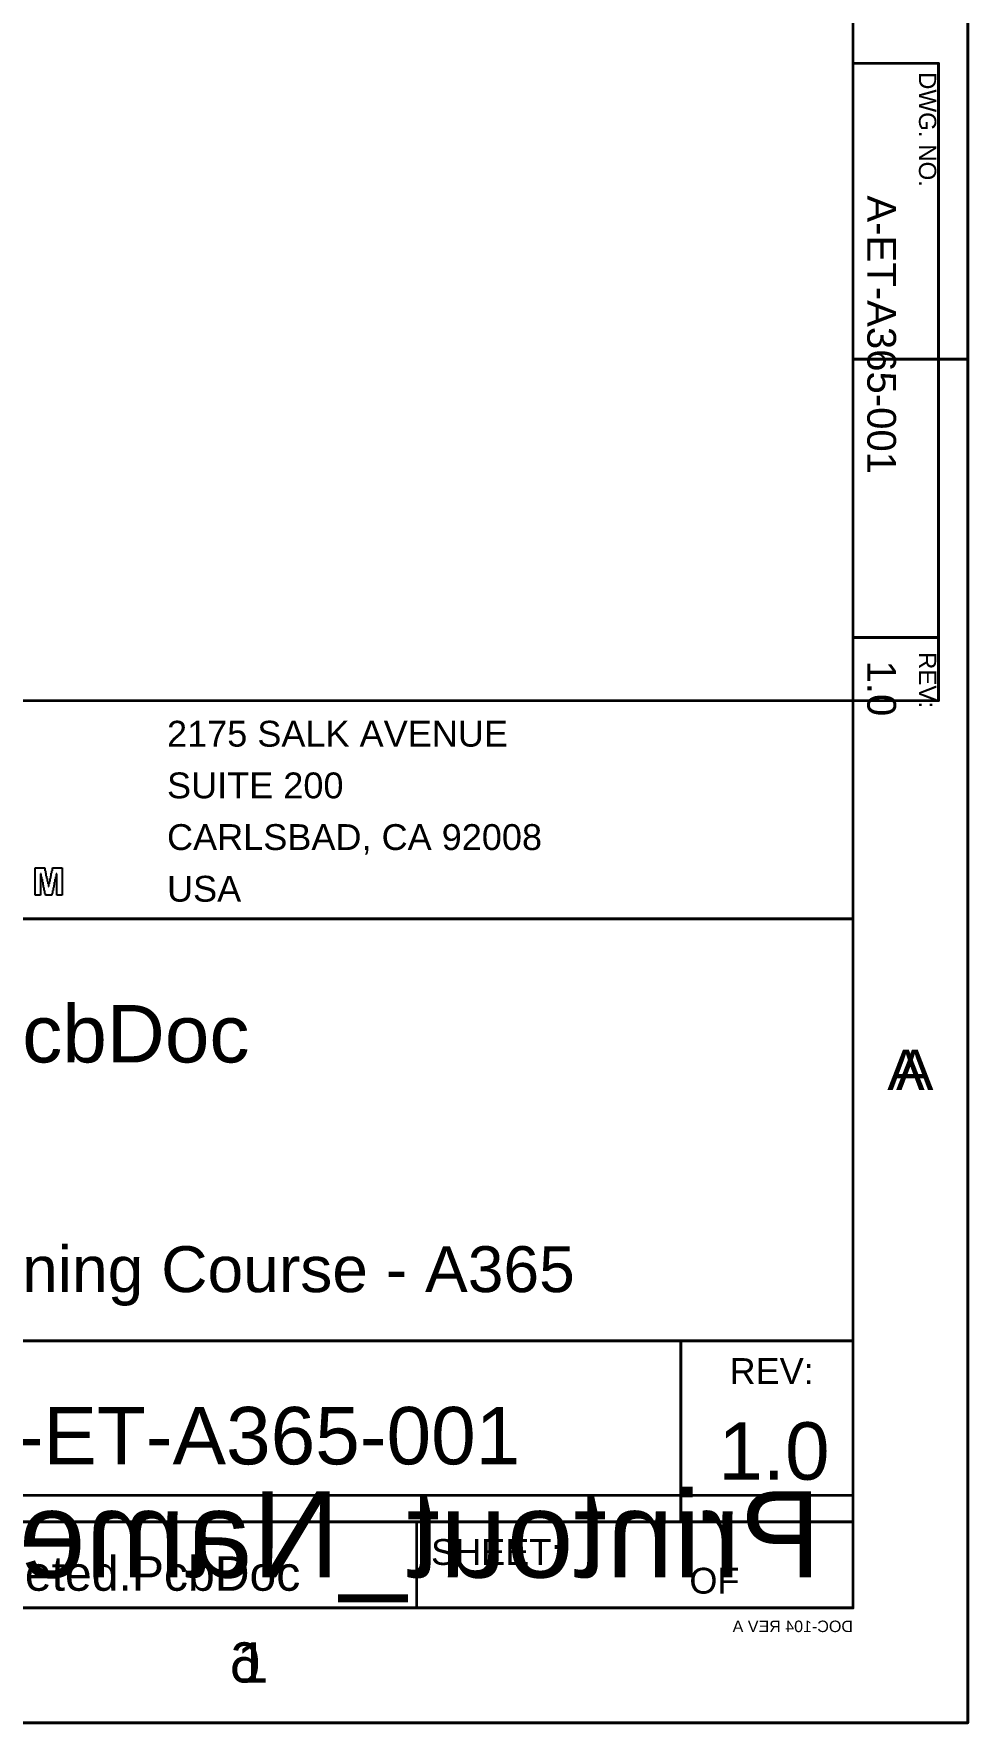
# Model space of a CAD drawing. Header units: inches. Extents: x -5.3 to 9.8, y -3.2 to 6.3.
# Drawn here: x 8.123 to 9.752, y -3.203 to -0.259 of the extents above; entities that cross this region are included whole.
import ezdxf

# ---------------------------------------------------------------- set-up
doc = ezdxf.new("R2010")
doc.units = ezdxf.units.IN
doc.header["$MEASUREMENT"] = 0
doc.layers.add('21_TITLE_BLOCK', color=56, linetype='Continuous')
doc.layers.add('22_TITLE_BLOCK_MIRRORED', color=56, linetype='Continuous')
doc.styles.add('Arial', font='', dxfattribs={"height": 0.2})
doc.styles.get('Arial').set_extended_font_data('Arial')

msp = doc.modelspace()

# ---------------------------------------------------------------- linework, layer by layer
at = {"layer": '21_TITLE_BLOCK'}
for p, q in [((8.1255, -1.7588), (8.1255, -1.7112)), ((8.1255, -1.7112), (8.1421, -1.7112)), ((8.1358, -1.7216), (8.1348, -1.7216)), ((8.1348, -1.7216), (8.1348, -1.7588)), ((8.1358, -1.7268), (8.1358, -1.7216)), ((8.1369, -1.7268), (8.1358, -1.7268)), ((8.1369, -1.7309), (8.1369, -1.7268)), ((8.1379, -1.7309), (8.1369, -1.7309)), ((8.1379, -1.7361), (8.1379, -1.7309)), ((8.139, -1.7361), (8.1379, -1.7361)), ((8.139, -1.7412), (8.139, -1.7361)), ((8.1421, -1.7112), (8.1421, -1.7164)), ((8.1421, -1.7164), (8.1431, -1.7164)), ((8.1431, -1.7164), (8.1431, -1.7205)), ((8.1431, -1.7205), (8.1441, -1.7205)), ((8.1441, -1.7205), (8.1441, -1.7257)), ((8.1441, -1.7257), (8.1452, -1.7257)), ((8.1452, -1.7257), (8.1452, -1.7299)), ((8.1452, -1.7299), (8.1462, -1.7299)), ((8.1462, -1.7299), (8.1462, -1.735)), ((8.1462, -1.735), (8.1472, -1.735)), ((8.1472, -1.735), (8.1472, -1.7392)), ((8.1503, -1.7392), (8.1503, -1.735)), ((8.1503, -1.735), (8.1514, -1.735)), ((8.1514, -1.735), (8.1514, -1.7299)), ((8.1514, -1.7299), (8.1524, -1.7299)), ((8.1524, -1.7299), (8.1524, -1.7257)), ((8.1524, -1.7257), (8.1534, -1.7257)), ((8.1534, -1.7257), (8.1534, -1.7205)), ((8.1534, -1.7205), (8.1545, -1.7205)), ((8.1545, -1.7205), (8.1545, -1.7164)), ((8.1545, -1.7164), (8.1555, -1.7164)), ((8.1555, -1.7164), (8.1555, -1.7112)), ((8.1555, -1.7112), (8.1721, -1.7112)), ((8.1597, -1.7361), (8.1586, -1.7361)), ((8.1586, -1.7361), (8.1586, -1.7412)), ((8.1607, -1.7309), (8.1597, -1.7309)), ((8.1597, -1.7309), (8.1597, -1.7361)), ((8.1617, -1.7268), (8.1607, -1.7268)), ((8.1607, -1.7268), (8.1607, -1.7309)), ((8.1628, -1.7216), (8.1617, -1.7216)), ((8.1617, -1.7216), (8.1617, -1.7268)), ((8.1628, -1.7588), (8.1628, -1.7216)), ((8.1721, -1.7112), (8.1721, -1.7588)), ((8.1348, -1.7588), (8.1255, -1.7588)), ((8.14, -1.7412), (8.139, -1.7412)), ((8.14, -1.7454), (8.14, -1.7412)), ((8.141, -1.7454), (8.14, -1.7454)), ((8.141, -1.7506), (8.141, -1.7454)), ((8.1421, -1.7506), (8.141, -1.7506)), ((8.1421, -1.7557), (8.1421, -1.7506)), ((8.1431, -1.7557), (8.1421, -1.7557)), ((8.1431, -1.7588), (8.1431, -1.7557)), ((8.1545, -1.7588), (8.1431, -1.7588)), ((8.1472, -1.7392), (8.1483, -1.7392)), ((8.1483, -1.7392), (8.1483, -1.7433)), ((8.1483, -1.7433), (8.1493, -1.7433)), ((8.1493, -1.7433), (8.1493, -1.7392)), ((8.1493, -1.7392), (8.1503, -1.7392)), ((8.1555, -1.7557), (8.1545, -1.7557)), ((8.1545, -1.7557), (8.1545, -1.7588)), ((8.1566, -1.7506), (8.1555, -1.7506)), ((8.1555, -1.7506), (8.1555, -1.7557)), ((8.1576, -1.7454), (8.1566, -1.7454)), ((8.1566, -1.7454), (8.1566, -1.7506)), ((8.1586, -1.7412), (8.1576, -1.7412)), ((8.1576, -1.7412), (8.1576, -1.7454)), ((8.1721, -1.7588), (8.1628, -1.7588))]:
    msp.add_line(p, q, dxfattribs=at)
at = {"layer": '21_TITLE_BLOCK', "const_width": 0.005}
for points in [[(9.75, -3.2), (9.75, 6.3)], [(9.55, -3), (9.55, 6.1)], [(9.55, -0.31), (9.699, -0.31)], [(9.699, -1.42), (9.699, -0.31)], [(9.699, -0.825), (9.75, -0.825)], [(9.55, -1.31), (9.699, -1.31)], [(6.445, -1.42), (9.55, -1.42)], [(9.55, -1.42), (9.699, -1.42)], [(6.445, -1.8), (9.55, -1.8)], [(9.55, -3), (9.55, -1.8)], [(6.445, -2.535), (9.55, -2.535)], [(9.25, -2.85), (9.25, -2.535)], [(6.445, -2.85), (9.55, -2.85)], [(8.79, -3.0001), (8.79, -2.8501)], [(-5.05, -3), (9.55, -3)], [(5.05, -3), (9.55, -3)], [(-5.25, -3.2), (9.75, -3.2)]]:
    msp.add_lwpolyline(points, dxfattribs=at)
at = {"layer": '21_TITLE_BLOCK', "const_width": 0.0025}
for points in [[(9.5487, -0.31, 1), (9.5512, -0.31, 1)], [(9.6977, -0.31, 1), (9.7002, -0.31, 1)], [(9.6977, -0.31, 1), (9.7002, -0.31, 1)], [(9.6977, -0.825, 1), (9.7002, -0.825, 1)], [(9.7487, -0.825, 1), (9.7512, -0.825, 1)], [(9.5487, -1.31, 1), (9.5512, -1.31, 1)], [(9.6977, -1.31, 1), (9.7002, -1.31, 1)], [(9.5487, -1.42, 1), (9.5512, -1.42, 1)], [(9.5487, -1.42, 1), (9.5512, -1.42, 1)], [(9.6977, -1.42, 1), (9.7002, -1.42, 1)], [(9.6977, -1.42, 1), (9.7002, -1.42, 1)], [(9.5487, -1.8, 1), (9.5512, -1.8, 1)], [(9.5487, -1.8, 1), (9.5512, -1.8, 1)], [(9.2487, -2.535, 1), (9.2512, -2.535, 1)], [(9.5487, -2.535, 1), (9.5512, -2.535, 1)], [(8.7887, -2.8501, 1), (8.7912, -2.8501, 1)], [(9.2487, -2.85, 1), (9.2512, -2.85, 1)], [(9.5487, -2.85, 1), (9.5512, -2.85, 1)], [(8.7887, -3.0001, 1), (8.7912, -3.0001, 1)], [(9.5487, -3, 1), (9.5512, -3, 1)], [(9.5487, -3, 1), (9.5512, -3, 1)], [(9.5487, -3, 1), (9.5512, -3, 1)], [(9.5487, -3, 1), (9.5512, -3, 1)], [(9.7487, -3.2, 1), (9.7512, -3.2, 1)], [(9.7487, -3.2, 1), (9.7512, -3.2, 1)]]:
    msp.add_lwpolyline(points, format="xyb", close=True, dxfattribs=at)
at = {"layer": '22_TITLE_BLOCK_MIRRORED', "const_width": 0.005}
for points in [[(9.75, -3.2), (9.75, 6.3)], [(9.55, -3), (9.55, 6.1)], [(9.55, -0.825), (9.75, -0.825)], [(6.673, -2.804), (9.55, -2.804)], [(9.55, -3), (9.55, -2.804)], [(-5.05, -3), (9.55, -3)], [(6.673, -3), (9.55, -3)], [(-5.25, -3.2), (9.75, -3.2)]]:
    msp.add_lwpolyline(points, dxfattribs=at)
at = {"layer": '22_TITLE_BLOCK_MIRRORED', "const_width": 0.0025}
for points in [[(9.5487, -0.825, 1), (9.5512, -0.825, 1)], [(9.7487, -0.825, 1), (9.7512, -0.825, 1)], [(9.5487, -2.804, 1), (9.5512, -2.804, 1)], [(9.5487, -2.804, 1), (9.5512, -2.804, 1)], [(9.5487, -3, 1), (9.5512, -3, 1)], [(9.5487, -3, 1), (9.5512, -3, 1)], [(9.5487, -3, 1), (9.5512, -3, 1)], [(9.5487, -3, 1), (9.5512, -3, 1)], [(9.7487, -3.2, 1), (9.7512, -3.2, 1)], [(9.7487, -3.2, 1), (9.7512, -3.2, 1)]]:
    msp.add_lwpolyline(points, format="xyb", close=True, dxfattribs=at)

# ---------------------------------------------------------------- texts
at = {"layer": '21_TITLE_BLOCK', "style": 'Arial'}
for s, height, p in [('DWG. NO.', 0.03, (9.665, -0.3251)), ('A-ET-A365-001', 0.05, (9.575, -0.54)), ('REV:', 0.03, (9.665, -1.3351)), ('1.0', 0.05, (9.575, -1.35))]:
    msp.add_text(s, height=height, rotation=270, dxfattribs=at).set_placement(p)
for s, height, p in [('2175 SALK AVENUE', 0.045, (8.355, -1.5)), ('SUITE 200', 0.045, (8.355, -1.59)), ('CARLSBAD, CA 92008', 0.045, (8.355, -1.68)), ('USA', 0.045, (8.355, -1.77)), ('WCTopping completed.PcbDoc', 0.1, (6.55, -2.05)), ('A', 0.07, (9.625, -2.098)), ('Altium Designer Essentials Training Course - A365', 0.08, (6.55, -2.45)), ('REV:', 0.045, (9.335, -2.61)), ('A-ET-A365-001', 0.1, (8, -2.75)), ('1.0', 0.1, (9.3152, -2.7767)), ('SHEET:', 0.045, (8.815, -2.9251)), ('WCTopping completed.PcbDoc', 0.06, (7.418, -2.9701)), ('OF', 0.045, (9.265, -2.9751)), ('1', 0.07, (8.477, -3.13))]:
    msp.add_text(s, height=height, dxfattribs=at).set_placement(p)
at = {"layer": '22_TITLE_BLOCK_MIRRORED', "style": 'Arial', "text_generation_flag": 2}
for s, height, p in [('A', 0.07, (9.675, -2.098)), ('Printout_Name is not interpreted until output', 0.15, (9.494, -2.947)), ('DOC-104 REV A', 0.02, (9.55, -3.0421)), ('6', 0.07, (8.5187, -3.13))]:
    msp.add_text(s, height=height, rotation=360, dxfattribs=at).set_placement(p)

doc.saveas('drawing.dxf')
